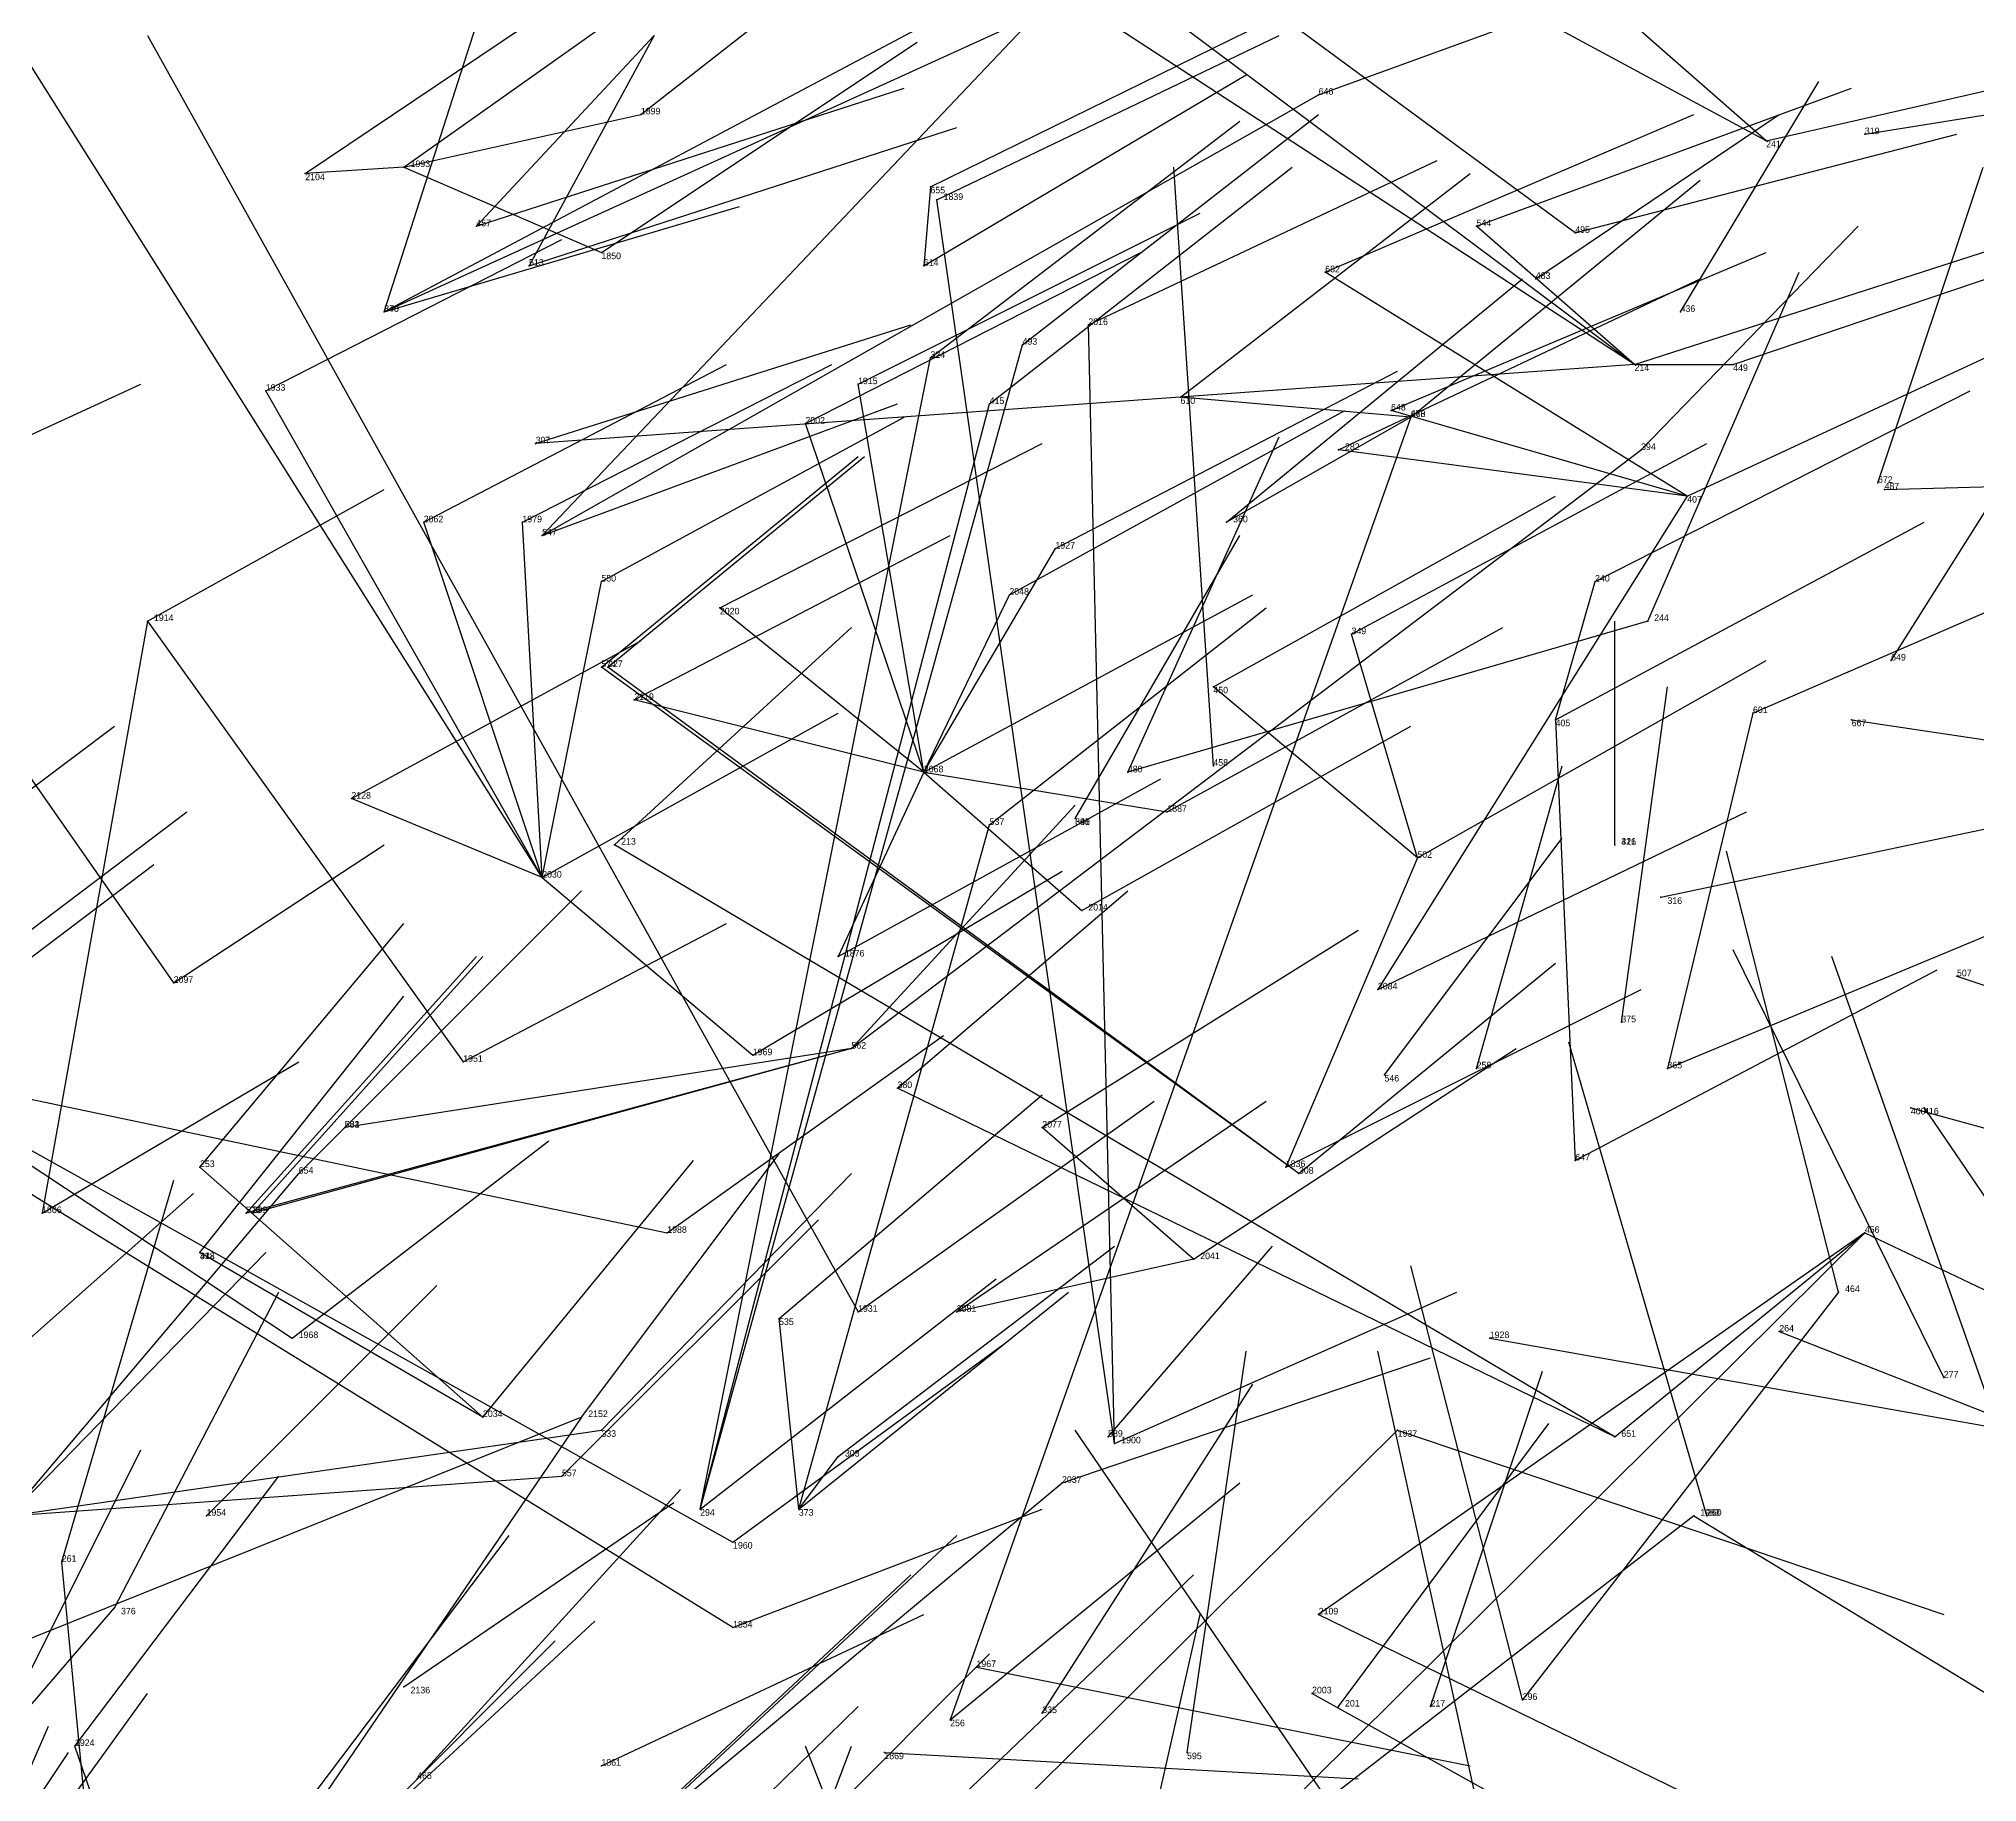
# Model space of a CAD drawing. Extents: x -747426.44 to -747424.45, y -964659.9 to -964657.28.
# Drawn here: x -747425.5325 to -747425.2379, y -964658.8805 to -964658.6155 of the extents above; entities that cross this region are included whole.
import ezdxf

# ---------------------------------------------------------------- set-up
doc = ezdxf.new("R2010")
doc.units = 0
for name, color, linetype in [('Facilities', 3, 'CONTINUOUS'), ('Facilities_lines', 3, 'CONTINUOUS'), ('Normals', 1, 'CONTINUOUS'), ('Source_points', 5, 'CONTINUOUS'), ('Text', 3, 'CONTINUOUS')]:
    doc.layers.add(name, color=color, linetype=linetype)

msp = doc.modelspace()

# ---------------------------------------------------------------- linework, layer by layer
at = {"layer": 'Facilities', "color": 3}
for p in [(-747425.255, -964658.63, 137.247), (-747425.27, -964658.631, 137.255), (-747425.477, -964658.635, 137.404), (-747425.397, -964658.638, 137.126), (-747425.299, -964658.645, 137.283), (-747425.305, -964658.652, 137.116), (-747425.48, -964658.657, 137.218), (-747425.283, -964658.657, 137.118), (-747425.29, -964658.665, 137.285), (-747425.324, -964658.673, 137.125), (-747425.253, -964658.683, 137.113), (-747425.282, -964658.685, 137.288), (-747425.252, -964658.684, 137.261), (-747425.456, -964658.691, 137.213), (-747425.516, -964658.704, 137.444), (-747425.288, -964658.704, 137.141), (-747425.251, -964658.71, 137.115), (-747425.272, -964658.718, 137.291), (-747425.302, -964658.719, 137.318), (-747425.257, -964658.719, 137.273), (-747425.398, -964658.727, 137.388), (-747425.354, -964658.726, 137.195), (-747425.375, -964658.734, 137.204), (-747425.293, -964658.738, 137.153), (-747425.323, -964658.74, 137.337), (-747425.456, -964658.743, 137.423), (-747425.286, -964658.746, 137.312), (-747425.512, -964658.759, 137.449), (-747425.241, -964658.758, 137.287), (-747425.292, -964658.765, 137.165), (-747425.409, -964658.769, 137.233), (-747425.328, -964658.773, 137.192), (-747425.314, -964658.772, 137.183), (-747425.248, -964658.778, 137.308), (-747425.246, -964658.778, 137.131), (-747425.341, -964658.788, 137.191), (-747425.255, -964658.797, 137.328), (-747425.357, -964658.801, 137.388), (-747425.259, -964658.806, 137.141), (-747425.312, -964658.813, 137.363), (-747425.268, -964658.812, 137.338), (-747425.243, -964658.819, 137.134), (-747425.465, -964658.825, 137.448), (-747425.45, -964658.825, 137.44), (-747425.37, -964658.828, 137.241), (-747425.369, -964658.829, 137.398), (-747425.293, -964658.828, 137.16), (-747425.432, -964658.839, 137.246), (-747425.417, -964658.839, 137.237), (-747425.507, -964658.84, 137.475), (-747425.281, -964658.84, 137.349), (-747425.279, -964658.84, 137.172), (-747425.427, -964658.857, 137.444), (-747425.39, -964658.863, 137.429), (-747425.477, -964658.866, 137.47), (-747425.339, -964658.867, 137.404), (-747425.335, -964658.869, 137.208), (-747425.321, -964658.869, 137.199), (-747425.38, -964658.87, 137.243), (-747425.447, -964658.878, 137.464), (-747425.404, -964658.876, 137.448), (-747425.358, -964658.876, 137.236), (-747425.475, -964658.88, 137.304)]:
    msp.add_point(p, dxfattribs=at)
at = {"layer": 'Facilities_lines', "color": 3}
for p, q in [((-747425.456, -964658.743, 137.423), (-747425.594, -964658.524, 137.434)), ((-747425.48, -964658.657, 137.218), (-747425.438, -964658.526, 137.163)), ((-747425.512, -964658.759, 137.449), (-747425.664, -964658.541, 137.458)), ((-747425.299, -964658.645, 137.283), (-747425.405, -964658.567, 137.149)), ((-747425.299, -964658.645, 137.283), (-747425.405, -964658.567, 137.149)), ((-747425.29, -964658.665, 137.285), (-747425.413, -964658.573, 137.159)), ((-747425.29, -964658.665, 137.285), (-747425.419, -964658.581, 137.159)), ((-747425.48, -964658.657, 137.218), (-747425.333, -964658.59, 137.305)), ((-747425.48, -964658.657, 137.218), (-747425.369, -964658.598, 137.322)), ((-747425.27, -964658.631, 137.255), (-747425.309, -964658.61, 137.289)), ((-747425.27, -964658.631, 137.255), (-747425.294, -964658.61, 137.271)), ((-747425.516, -964658.615, 137.428), (-747425.408, -964658.809, 137.423)), ((-747425.439, -964658.615, 137.189), (-747425.466, -964658.644, 137.199)), ((-747425.439, -964658.615, 137.189), (-747425.458, -964658.65, 137.2)), ((-747425.456, -964658.691, 137.213), (-747425.382, -964658.613, 137.332)), ((-747425.456, -964658.691, 137.213), (-747425.338, -964658.624, 137.317)), ((-747425.477, -964658.635, 137.404), (-747425.441, -964658.627, 137.377)), ((-747425.477, -964658.635, 137.404), (-747425.492, -964658.636, 137.412)), ((-747425.477, -964658.635, 137.404), (-747425.447, -964658.648, 137.388)), ((-747425.397, -964658.638, 137.126), (-747425.398, -964658.65, 137.146)), ((-747425.369, -964658.829, 137.398), (-747425.396, -964658.64, 137.352)), ((-747425.29, -964658.665, 137.285), (-747425.314, -964658.644, 137.301)), ((-747425.282, -964658.685, 137.288), (-747425.337, -964658.651, 137.329)), ((-747425.48, -964658.657, 137.218), (-747425.48, -964658.657, 137.218)), ((-747425.369, -964658.829, 137.398), (-747425.373, -964658.659, 137.346)), ((-747425.432, -964658.839, 137.246), (-747425.383, -964658.662, 137.149)), ((-747425.29, -964658.665, 137.285), (-747425.457, -964658.677, 137.212)), ((-747425.432, -964658.839, 137.246), (-747425.397, -964658.664, 137.148)), ((-747425.29, -964658.665, 137.285), (-747425.275, -964658.665, 137.267)), ((-747425.398, -964658.727, 137.388), (-747425.408, -964658.668, 137.363)), ((-747425.456, -964658.743, 137.423), (-747425.498, -964658.669, 137.434)), ((-747425.432, -964658.839, 137.246), (-747425.388, -964658.671, 137.139)), ((-747425.324, -964658.673, 137.125), (-747425.359, -964658.67, 137.122)), ((-747425.398, -964658.727, 137.388), (-747425.416, -964658.674, 137.383)), ((-747425.324, -964658.673, 137.125), (-747425.394, -964658.871, 137.242)), ((-747425.324, -964658.673, 137.125), (-747425.352, -964658.689, 137.134)), ((-747425.282, -964658.685, 137.288), (-747425.327, -964658.672, 137.312)), ((-747425.324, -964658.673, 137.125), (-747425.324, -964658.673, 137.125)), ((-747425.409, -964658.769, 137.233), (-747425.289, -964658.678, 137.119)), ((-747425.282, -964658.685, 137.288), (-747425.335, -964658.678, 137.332)), ((-747425.282, -964658.685, 137.288), (-747425.329, -964658.76, 137.348)), ((-747425.456, -964658.743, 137.423), (-747425.474, -964658.689, 137.418)), ((-747425.456, -964658.743, 137.423), (-747425.459, -964658.689, 137.409)), ((-747425.398, -964658.727, 137.388), (-747425.378, -964658.693, 137.358)), ((-747425.456, -964658.743, 137.423), (-747425.447, -964658.698, 137.204)), ((-747425.302, -964658.719, 137.318), (-747425.296, -964658.698, 137.307)), ((-747425.398, -964658.727, 137.388), (-747425.385, -964658.7, 137.368)), ((-747425.516, -964658.704, 137.444), (-747425.532, -964658.794, 137.469)), ((-747425.516, -964658.704, 137.444), (-747425.468, -964658.771, 137.434)), ((-747425.398, -964658.727, 137.388), (-747425.429, -964658.702, 137.393)), ((-747425.288, -964658.704, 137.141), (-747425.367, -964658.727, 137.194)), ((-747425.323, -964658.74, 137.337), (-747425.333, -964658.706, 137.334)), ((-747425.341, -964658.788, 137.191), (-747425.447, -964658.711, 137.215)), ((-747425.341, -964658.788, 137.191), (-747425.446, -964658.711, 137.205)), ((-747425.398, -964658.727, 137.388), (-747425.442, -964658.716, 137.403)), ((-747425.323, -964658.74, 137.337), (-747425.354, -964658.714, 137.342)), ((-747425.272, -964658.718, 137.291), (-747425.285, -964658.772, 137.333)), ((-747425.302, -964658.719, 137.318), (-747425.299, -964658.786, 137.343)), ((-747425.398, -964658.727, 137.388), (-747425.411, -964658.755, 137.399)), ((-747425.398, -964658.727, 137.388), (-747425.361, -964658.733, 137.363)), ((-747425.398, -964658.727, 137.388), (-747425.374, -964658.748, 137.372)), ((-747425.456, -964658.743, 137.423), (-747425.485, -964658.731, 137.43)), ((-747425.417, -964658.839, 137.237), (-747425.388, -964658.735, 137.203)), ((-747425.375, -964658.734, 137.204), (-747425.375, -964658.734, 137.204)), ((-747425.375, -964658.734, 137.204), (-747425.375, -964658.734, 137.204)), ((-747425.293, -964658.828, 137.16), (-747425.445, -964658.738, 137.217)), ((-747425.293, -964658.738, 137.153), (-747425.293, -964658.738, 137.153)), ((-747425.323, -964658.74, 137.337), (-747425.343, -964658.787, 137.368)), ((-747425.456, -964658.743, 137.423), (-747425.424, -964658.77, 137.409)), ((-747425.427, -964658.857, 137.444), (-747425.589, -964658.757, 137.294)), ((-747425.409, -964658.769, 137.233), (-747425.501, -964658.794, 137.275)), ((-747425.409, -964658.769, 137.233), (-747425.5, -964658.794, 137.266)), ((-747425.409, -964658.769, 137.233), (-747425.486, -964658.781, 137.246)), ((-747425.409, -964658.769, 137.233), (-747425.486, -964658.781, 137.246)), ((-747425.556, -964658.772, 137.249), (-747425.427, -964658.844, 137.434)), ((-747425.556, -964658.772, 137.249), (-747425.494, -964658.813, 137.455)), ((-747425.556, -964658.772, 137.249), (-747425.437, -964658.797, 137.429)), ((-747425.293, -964658.828, 137.16), (-747425.402, -964658.775, 137.234)), ((-747425.357, -964658.801, 137.388), (-747425.38, -964658.781, 137.394)), ((-747425.537, -964658.84, 137.335), (-747425.493, -964658.788, 137.256)), ((-747425.465, -964658.825, 137.448), (-747425.508, -964658.787, 137.274)), ((-747425.255, -964658.797, 137.328), (-747425.381, -964658.922, 137.463)), ((-747425.255, -964658.797, 137.328), (-747425.338, -964658.855, 137.384)), ((-747425.465, -964658.825, 137.448), (-747425.508, -964658.8, 137.285)), ((-747425.465, -964658.825, 137.448), (-747425.508, -964658.8, 137.285)), ((-747425.357, -964658.801, 137.388), (-747425.393, -964658.809, 137.405)), ((-747425.259, -964658.806, 137.141), (-747425.307, -964658.868, 137.201)), ((-747425.417, -964658.839, 137.237), (-747425.42, -964658.81, 137.245)), ((-747425.45, -964658.825, 137.44), (-747425.562, -964658.87, 137.334)), ((-747425.45, -964658.825, 137.44), (-747425.516, -964658.922, 137.333)), ((-747425.537, -964658.84, 137.335), (-747425.447, -964658.827, 137.244)), ((-747425.424, -964658.924, 137.479), (-747425.326, -964658.827, 137.373)), ((-747425.417, -964658.839, 137.237), (-747425.411, -964658.831, 137.237)), ((-747425.537, -964658.84, 137.335), (-747425.453, -964658.834, 137.243)), ((-747425.461, -964658.905, 137.484), (-747425.377, -964658.835, 137.408)), ((-747425.281, -964658.84, 137.349), (-747425.352, -964658.895, 137.425)), ((-747425.513, -964659.015, 137.389), (-747425.529, -964658.847, 137.336)), ((-747425.54, -964658.876, 137.327), (-747425.521, -964658.854, 137.327)), ((-747425.509, -964658.928, 137.344), (-747425.527, -964658.875, 137.495))]:
    msp.add_line(p, q, dxfattribs=at)
at = {"layer": 'Normals', "color": 1}
for p, q in [((-747425.441, -964658.627, 137.377), (-747425.395, -964658.591, 137.459)), ((-747425.477, -964658.635, 137.404), (-747425.429, -964658.601, 137.485)), ((-747425.492, -964658.636, 137.412), (-747425.443, -964658.603, 137.492)), ((-747425.338, -964658.624, 137.317), (-747425.283, -964658.604, 137.398)), ((-747425.397, -964658.638, 137.126), (-747425.346, -964658.613, 137.209)), ((-747425.396, -964658.64, 137.352), (-747425.344, -964658.615, 137.434)), ((-747425.447, -964658.648, 137.388), (-747425.399, -964658.616, 137.469)), ((-747425.27, -964658.631, 137.255), (-747425.213, -964658.618, 137.336)), ((-747425.398, -964658.65, 137.146), (-747425.349, -964658.621, 137.228)), ((-747425.255, -964658.63, 137.247), (-747425.199, -964658.621, 137.329)), ((-747425.466, -964658.644, 137.199), (-747425.401, -964658.623, 137.272)), ((-747425.314, -964658.644, 137.301), (-747425.257, -964658.623, 137.381)), ((-747425.283, -964658.657, 137.118), (-747425.262, -964658.622, 137.209)), ((-747425.383, -964658.662, 137.149), (-747425.338, -964658.627, 137.231)), ((-747425.337, -964658.651, 137.329), (-747425.281, -964658.627, 137.408)), ((-747425.305, -964658.652, 137.116), (-747425.268, -964658.627, 137.206)), ((-747425.458, -964658.65, 137.2), (-747425.393, -964658.629, 137.273)), ((-747425.397, -964658.664, 137.148), (-747425.35, -964658.628, 137.229)), ((-747425.299, -964658.645, 137.283), (-747425.241, -964658.63, 137.363)), ((-747425.388, -964658.671, 137.139), (-747425.342, -964658.635, 137.22)), ((-747425.373, -964658.659, 137.346), (-747425.32, -964658.634, 137.427)), ((-747425.354, -964658.726, 137.195), (-747425.36, -964658.635, 137.235)), ((-747425.359, -964658.67, 137.122), (-747425.315, -964658.636, 137.205)), ((-747425.253, -964658.683, 137.113), (-747425.237, -964658.635, 137.199)), ((-747425.324, -964658.673, 137.125), (-747425.28, -964658.637, 137.207)), ((-747425.324, -964658.673, 137.125), (-747425.28, -964658.637, 137.207)), ((-747425.48, -964658.657, 137.218), (-747425.426, -964658.641, 137.301)), ((-747425.48, -964658.657, 137.218), (-747425.426, -964658.641, 137.301)), ((-747425.408, -964658.668, 137.363), (-747425.356, -964658.642, 137.445)), ((-747425.289, -964658.678, 137.119), (-747425.256, -964658.644, 137.207)), ((-747425.275, -964658.665, 137.267), (-747425.216, -964658.645, 137.345)), ((-747425.498, -964658.669, 137.434), (-747425.453, -964658.646, 137.52)), ((-747425.416, -964658.674, 137.383), (-747425.365, -964658.648, 137.465)), ((-747425.327, -964658.672, 137.312), (-747425.27, -964658.648, 137.391)), ((-747425.29, -964658.665, 137.285), (-747425.231, -964658.646, 137.364)), ((-747425.288, -964658.704, 137.141), (-747425.265, -964658.651, 137.222)), ((-747425.352, -964658.689, 137.134), (-747425.307, -964658.652, 137.215)), ((-747425.335, -964658.678, 137.332), (-747425.28, -964658.652, 137.411)), ((-747425.457, -964658.677, 137.212), (-747425.4, -964658.659, 137.292)), ((-747425.282, -964658.685, 137.288), (-747425.226, -964658.659, 137.367)), ((-747425.474, -964658.689, 137.418), (-747425.428, -964658.665, 137.504)), ((-747425.459, -964658.689, 137.409), (-747425.412, -964658.665, 137.494)), ((-747425.251, -964658.71, 137.115), (-747425.222, -964658.664, 137.199)), ((-747425.554, -964658.685, 137.459), (-747425.517, -964658.668, 137.55)), ((-747425.378, -964658.693, 137.358), (-747425.326, -964658.666, 137.439)), ((-747425.456, -964658.691, 137.213), (-747425.402, -964658.671, 137.295)), ((-747425.296, -964658.698, 137.307), (-747425.239, -964658.669, 137.384)), ((-747425.447, -964658.698, 137.204), (-747425.401, -964658.673, 137.289)), ((-747425.385, -964658.7, 137.368), (-747425.334, -964658.672, 137.449)), ((-747425.429, -964658.702, 137.393), (-747425.38, -964658.677, 137.476)), ((-747425.367, -964658.727, 137.194), (-747425.344, -964658.676, 137.277)), ((-747425.333, -964658.706, 137.334), (-747425.279, -964658.677, 137.413)), ((-747425.447, -964658.711, 137.215), (-747425.408, -964658.679, 137.302)), ((-747425.446, -964658.711, 137.205), (-747425.407, -964658.679, 137.292)), ((-747425.252, -964658.684, 137.261), (-747425.179, -964658.682, 137.329)), ((-747425.516, -964658.704, 137.444), (-747425.48, -964658.684, 137.535)), ((-747425.354, -964658.714, 137.342), (-747425.302, -964658.685, 137.422)), ((-747425.302, -964658.719, 137.318), (-747425.246, -964658.689, 137.395)), ((-747425.442, -964658.716, 137.403), (-747425.394, -964658.691, 137.487)), ((-747425.375, -964658.734, 137.204), (-747425.35, -964658.691, 137.29)), ((-747425.375, -964658.734, 137.204), (-747425.35, -964658.691, 137.29)), ((-747425.375, -964658.734, 137.204), (-747425.35, -964658.691, 137.29)), ((-747425.272, -964658.718, 137.291), (-747425.212, -964658.692, 137.367)), ((-747425.398, -964658.727, 137.388), (-747425.348, -964658.7, 137.471)), ((-747425.388, -964658.735, 137.203), (-747425.346, -964658.702, 137.287)), ((-747425.293, -964658.738, 137.153), (-747425.293, -964658.704, 137.247)), ((-747425.293, -964658.738, 137.153), (-747425.293, -964658.704, 137.247)), ((-747425.485, -964658.731, 137.43), (-747425.441, -964658.707, 137.517)), ((-747425.445, -964658.738, 137.217), (-747425.409, -964658.705, 137.304)), ((-747425.361, -964658.733, 137.363), (-747425.31, -964658.705, 137.444)), ((-747425.323, -964658.74, 137.337), (-747425.27, -964658.71, 137.416)), ((-747425.292, -964658.765, 137.165), (-747425.285, -964658.714, 137.251)), ((-747425.456, -964658.743, 137.423), (-747425.411, -964658.718, 137.509)), ((-747425.549, -964658.741, 137.454), (-747425.521, -964658.72, 137.548)), ((-747425.374, -964658.748, 137.372), (-747425.324, -964658.72, 137.454)), ((-747425.257, -964658.719, 137.273), (-747425.177, -964658.731, 137.331)), ((-747425.314, -964658.772, 137.183), (-747425.301, -964658.726, 137.271)), ((-747425.411, -964658.755, 137.399), (-747425.362, -964658.728, 137.482)), ((-747425.551, -964658.764, 137.259), (-747425.51, -964658.733, 137.345)), ((-747425.409, -964658.769, 137.233), (-747425.375, -964658.732, 137.319)), ((-747425.329, -964658.76, 137.348), (-747425.273, -964658.733, 137.426)), ((-747425.286, -964658.746, 137.312), (-747425.215, -964658.731, 137.38)), ((-747425.512, -964658.759, 137.449), (-747425.48, -964658.738, 137.541)), ((-747425.328, -964658.773, 137.192), (-747425.301, -964658.737, 137.281)), ((-747425.259, -964658.806, 137.141), (-747425.276, -964658.739, 137.214)), ((-747425.556, -964658.772, 137.249), (-747425.515, -964658.741, 137.335)), ((-747425.556, -964658.772, 137.249), (-747425.515, -964658.741, 137.335)), ((-747425.424, -964658.77, 137.409), (-747425.377, -964658.742, 137.493)), ((-747425.486, -964658.781, 137.246), (-747425.45, -964658.745, 137.332)), ((-747425.486, -964658.781, 137.246), (-747425.45, -964658.745, 137.332)), ((-747425.402, -964658.775, 137.234), (-747425.367, -964658.745, 137.322)), ((-747425.285, -964658.772, 137.333), (-747425.225, -964658.747, 137.409)), ((-747425.508, -964658.787, 137.274), (-747425.477, -964658.75, 137.361)), ((-747425.493, -964658.788, 137.256), (-747425.455, -964658.75, 137.341)), ((-747425.468, -964658.771, 137.434), (-747425.428, -964658.75, 137.523)), ((-747425.38, -964658.781, 137.394), (-747425.332, -964658.751, 137.476)), ((-747425.243, -964658.819, 137.134), (-747425.275, -964658.754, 137.203)), ((-747425.501, -964658.794, 137.275), (-747425.466, -964658.755, 137.36)), ((-747425.5, -964658.794, 137.266), (-747425.465, -964658.755, 137.351)), ((-747425.341, -964658.788, 137.191), (-747425.302, -964658.756, 137.277)), ((-747425.299, -964658.786, 137.343), (-747425.244, -964658.757, 137.421)), ((-747425.235, -964658.826, 137.135), (-747425.26, -964658.755, 137.2)), ((-747425.343, -964658.787, 137.368), (-747425.289, -964658.76, 137.448)), ((-747425.241, -964658.758, 137.287), (-747425.154, -964658.787, 137.328)), ((-747425.508, -964658.8, 137.285), (-747425.477, -964658.761, 137.371)), ((-747425.508, -964658.8, 137.285), (-747425.477, -964658.761, 137.371)), ((-747425.437, -964658.797, 137.429), (-747425.395, -964658.767, 137.515)), ((-747425.357, -964658.801, 137.388), (-747425.308, -964658.769, 137.469)), ((-747425.279, -964658.84, 137.172), (-747425.3, -964658.768, 137.239)), ((-747425.532, -964658.794, 137.469), (-747425.493, -964658.771, 137.558)), ((-747425.42, -964658.81, 137.245), (-747425.38, -964658.776, 137.33)), ((-747425.408, -964658.809, 137.423), (-747425.363, -964658.777, 137.506)), ((-747425.393, -964658.809, 137.405), (-747425.346, -964658.777, 137.487)), ((-747425.248, -964658.778, 137.308), (-747425.168, -964658.8, 137.364)), ((-747425.246, -964658.778, 137.131), (-747425.199, -964658.847, 137.076)), ((-747425.494, -964658.813, 137.455), (-747425.455, -964658.783, 137.542)), ((-747425.465, -964658.825, 137.448), (-747425.433, -964658.786, 137.535)), ((-747425.45, -964658.825, 137.44), (-747425.42, -964658.785, 137.526)), ((-747425.529, -964658.847, 137.336), (-747425.512, -964658.789, 137.416)), ((-747425.447, -964658.827, 137.244), (-747425.409, -964658.788, 137.328)), ((-747425.544, -964658.822, 137.48), (-747425.509, -964658.791, 137.568)), ((-747425.453, -964658.834, 137.243), (-747425.414, -964658.795, 137.326)), ((-747425.293, -964658.828, 137.16), (-747425.255, -964658.797, 137.247)), ((-747425.255, -964658.797, 137.328), (-747425.173, -964658.836, 137.369)), ((-747425.537, -964658.84, 137.335), (-747425.498, -964658.8, 137.418)), ((-747425.411, -964658.831, 137.237), (-747425.369, -964658.799, 137.322)), ((-747425.37, -964658.828, 137.241), (-747425.345, -964658.799, 137.333)), ((-747425.432, -964658.839, 137.246), (-747425.387, -964658.804, 137.328)), ((-747425.307, -964658.868, 137.201), (-747425.324, -964658.802, 137.274)), ((-747425.521, -964658.854, 137.327), (-747425.496, -964658.806, 137.411)), ((-747425.507, -964658.84, 137.475), (-747425.472, -964658.805, 137.562)), ((-747425.417, -964658.839, 137.237), (-747425.376, -964658.806, 137.322)), ((-747425.369, -964658.829, 137.398), (-747425.317, -964658.806, 137.48)), ((-747425.312, -964658.813, 137.363), (-747425.233, -964658.827, 137.422)), ((-747425.268, -964658.812, 137.338), (-747425.184, -964658.845, 137.382)), ((-747425.427, -964658.844, 137.434), (-747425.386, -964658.814, 137.52)), ((-747425.377, -964658.835, 137.408), (-747425.321, -964658.816, 137.489)), ((-747425.358, -964658.876, 137.236), (-747425.349, -964658.815, 137.315)), ((-747425.313, -964658.888, 137.211), (-747425.329, -964658.815, 137.278)), ((-747425.321, -964658.869, 137.199), (-747425.304, -964658.818, 137.284)), ((-747425.38, -964658.87, 137.243), (-747425.348, -964658.82, 137.323)), ((-747425.319, -964658.909, 137.222), (-747425.375, -964658.827, 137.237)), ((-747425.335, -964658.869, 137.208), (-747425.303, -964658.826, 137.292)), ((-747425.326, -964658.827, 137.373), (-747425.243, -964658.855, 137.421)), ((-747425.54, -964658.876, 137.327), (-747425.517, -964658.83, 137.412)), ((-747425.527, -964658.875, 137.495), (-747425.496, -964658.834, 137.581)), ((-747425.475, -964658.88, 137.304), (-747425.435, -964658.836, 137.384)), ((-747425.394, -964658.871, 137.242), (-747425.35, -964658.835, 137.325)), ((-747425.477, -964658.866, 137.47), (-747425.436, -964658.838, 137.557)), ((-747425.427, -964658.857, 137.444), (-747425.38, -964658.839, 137.53)), ((-747425.281, -964658.84, 137.349), (-747425.202, -964658.888, 137.388)), ((-747425.495, -964658.888, 137.303), (-747425.461, -964658.843, 137.386)), ((-747425.438, -964658.885, 137.288), (-747425.393, -964658.843, 137.366)), ((-747425.446, -964658.892, 137.298), (-747425.4, -964658.849, 137.376)), ((-747425.401, -964658.891, 137.262), (-747425.357, -964658.849, 137.342)), ((-747425.489, -964658.894, 137.481), (-747425.448, -964658.856, 137.564)), ((-747425.447, -964658.878, 137.464), (-747425.398, -964658.855, 137.548)), ((-747425.37, -964658.917, 137.257), (-747425.356, -964658.855, 137.334)), ((-747425.338, -964658.855, 137.384), (-747425.256, -964658.895, 137.425)), ((-747425.496, -964658.901, 137.49), (-747425.454, -964658.859, 137.571)), ((-747425.431, -964658.904, 137.3), (-747425.388, -964658.861, 137.379)), ((-747425.39, -964658.863, 137.429), (-747425.315, -964658.878, 137.493)), ((-747425.547, -964658.91, 137.516), (-747425.516, -964658.867, 137.6)), ((-747425.452, -964658.912, 137.308), (-747425.408, -964658.869, 137.387)), ((-747425.339, -964658.867, 137.404), (-747425.258, -964658.912, 137.442)), ((-747425.551, -964658.918, 137.339), (-747425.531, -964658.872, 137.425)), ((-747425.43, -964658.931, 137.312), (-747425.409, -964658.875, 137.392)), ((-747425.384, -964658.957, 137.289), (-747425.416, -964658.875, 137.336)), ((-747425.56, -964658.924, 137.526), (-747425.528, -964658.876, 137.608)), ((-747425.404, -964658.876, 137.448), (-747425.332, -964658.88, 137.517))]:
    msp.add_line(p, q, dxfattribs=at)
at = {"layer": 'Source_points', "color": 5}
for p in [(-747425.338, -964658.624, 137.317), (-747425.441, -964658.627, 137.377), (-747425.492, -964658.636, 137.412), (-747425.396, -964658.64, 137.352), (-747425.466, -964658.644, 137.199), (-747425.314, -964658.644, 137.301), (-747425.447, -964658.648, 137.388), (-747425.458, -964658.65, 137.2), (-747425.398, -964658.65, 137.146), (-747425.337, -964658.651, 137.329), (-747425.48, -964658.657, 137.218), (-747425.373, -964658.659, 137.346), (-747425.383, -964658.662, 137.149), (-747425.397, -964658.664, 137.148), (-747425.275, -964658.665, 137.267), (-747425.408, -964658.668, 137.363), (-747425.498, -964658.669, 137.434), (-747425.388, -964658.671, 137.139), (-747425.359, -964658.67, 137.122), (-747425.416, -964658.674, 137.383), (-747425.327, -964658.672, 137.312), (-747425.324, -964658.673, 137.125), (-747425.457, -964658.677, 137.212), (-747425.335, -964658.678, 137.332), (-747425.289, -964658.678, 137.119), (-747425.474, -964658.689, 137.418), (-747425.459, -964658.689, 137.409), (-747425.352, -964658.689, 137.134), (-747425.378, -964658.693, 137.358), (-747425.447, -964658.698, 137.204), (-747425.296, -964658.698, 137.307), (-747425.385, -964658.7, 137.368), (-747425.429, -964658.702, 137.393), (-747425.333, -964658.706, 137.334), (-747425.447, -964658.711, 137.215), (-747425.446, -964658.711, 137.205), (-747425.442, -964658.716, 137.403), (-747425.354, -964658.714, 137.342), (-747425.367, -964658.727, 137.194), (-747425.485, -964658.731, 137.43), (-747425.361, -964658.733, 137.363), (-747425.388, -964658.735, 137.203), (-747425.375, -964658.734, 137.204), (-747425.375, -964658.734, 137.204), (-747425.445, -964658.738, 137.217), (-747425.293, -964658.738, 137.153), (-747425.374, -964658.748, 137.372), (-747425.411, -964658.755, 137.399), (-747425.329, -964658.76, 137.348), (-747425.468, -964658.771, 137.434), (-747425.424, -964658.77, 137.409), (-747425.285, -964658.772, 137.333), (-747425.402, -964658.775, 137.234), (-747425.486, -964658.781, 137.246), (-747425.486, -964658.781, 137.246), (-747425.38, -964658.781, 137.394), (-747425.299, -964658.786, 137.343), (-747425.508, -964658.787, 137.274), (-747425.493, -964658.788, 137.256), (-747425.343, -964658.787, 137.368), (-747425.532, -964658.794, 137.469), (-747425.501, -964658.794, 137.275), (-747425.5, -964658.794, 137.266), (-747425.437, -964658.797, 137.429), (-747425.508, -964658.8, 137.285), (-747425.508, -964658.8, 137.285), (-747425.42, -964658.81, 137.245), (-747425.408, -964658.809, 137.423), (-747425.393, -964658.809, 137.405), (-747425.494, -964658.813, 137.455), (-747425.447, -964658.827, 137.244), (-747425.326, -964658.827, 137.373), (-747425.411, -964658.831, 137.237), (-747425.453, -964658.834, 137.243), (-747425.377, -964658.835, 137.408), (-747425.427, -964658.844, 137.434), (-747425.529, -964658.847, 137.336), (-747425.521, -964658.854, 137.327), (-747425.338, -964658.855, 137.384), (-747425.307, -964658.868, 137.201), (-747425.394, -964658.871, 137.242), (-747425.527, -964658.875, 137.495)]:
    msp.add_point(p, dxfattribs=at)

# ---------------------------------------------------------------- texts
at = {"layer": 'Text', "color": 3}
for s, p in [('646', (-747425.338, -964658.624, 137.317)), ('1899', (-747425.441, -964658.627, 137.377)), ('319', (-747425.255, -964658.63, 137.247)), ('241', (-747425.27, -964658.632, 137.255)), ('2104', (-747425.492, -964658.637, 137.412)), ('1993', (-747425.476, -964658.635, 137.404)), ('655', (-747425.397, -964658.639, 137.126)), ('1839', (-747425.395, -964658.64, 137.352)), ('457', (-747425.466, -964658.644, 137.199)), ('544', (-747425.314, -964658.644, 137.301)), ('495', (-747425.299, -964658.645, 137.283)), ('1850', (-747425.447, -964658.649, 137.388)), ('513', (-747425.458, -964658.65, 137.2)), ('614', (-747425.398, -964658.65, 137.146)), ('682', (-747425.337, -964658.651, 137.329)), ('483', (-747425.305, -964658.652, 137.116)), ('370', (-747425.48, -964658.657, 137.218)), ('348', (-747425.48, -964658.657, 137.218)), ('436', (-747425.283, -964658.657, 137.118)), ('2016', (-747425.373, -964658.659, 137.346)), ('324', (-747425.397, -964658.664, 137.148)), ('493', (-747425.383, -964658.662, 137.149)), ('214', (-747425.29, -964658.666, 137.285)), ('449', (-747425.275, -964658.666, 137.267)), ('1933', (-747425.498, -964658.669, 137.434)), ('1915', (-747425.408, -964658.668, 137.363)), ('415', (-747425.388, -964658.671, 137.139)), ('610', (-747425.359, -964658.671, 137.122)), ('648', (-747425.327, -964658.672, 137.312)), ('2002', (-747425.416, -964658.674, 137.383)), ('463', (-747425.324, -964658.673, 137.125)), ('676', (-747425.324, -964658.673, 137.125)), ('307', (-747425.457, -964658.677, 137.212)), ('282', (-747425.334, -964658.678, 137.332)), ('394', (-747425.289, -964658.678, 137.119)), ('672', (-747425.253, -964658.683, 137.113)), ('487', (-747425.252, -964658.684, 137.261)), ('407', (-747425.282, -964658.686, 137.288)), ('2062', (-747425.474, -964658.689, 137.418)), ('1979', (-747425.459, -964658.689, 137.409)), ('360', (-747425.351, -964658.689, 137.134)), ('547', (-747425.456, -964658.691, 137.213)), ('1927', (-747425.378, -964658.693, 137.358)), ('550', (-747425.447, -964658.698, 137.204)), ('240', (-747425.296, -964658.698, 137.307)), ('2048', (-747425.385, -964658.7, 137.368)), ('1914', (-747425.515, -964658.704, 137.444)), ('2020', (-747425.429, -964658.703, 137.393)), ('244', (-747425.287, -964658.704, 137.141)), ('349', (-747425.333, -964658.706, 137.334)), ('574', (-747425.447, -964658.711, 137.215)), ('227', (-747425.446, -964658.711, 137.205)), ('649', (-747425.251, -964658.71, 137.115)), ('2119', (-747425.442, -964658.716, 137.403)), ('450', (-747425.354, -964658.715, 137.342)), ('601', (-747425.272, -964658.718, 137.291)), ('405', (-747425.302, -964658.72, 137.318)), ('667', (-747425.257, -964658.72, 137.273)), ('2068', (-747425.398, -964658.727, 137.388)), ('480', (-747425.367, -964658.727, 137.194)), ('458', (-747425.354, -964658.726, 137.195)), ('2128', (-747425.485, -964658.731, 137.43)), ('1887', (-747425.361, -964658.733, 137.363)), ('537', (-747425.388, -964658.735, 137.203)), ('345', (-747425.375, -964658.735, 137.204)), ('381', (-747425.375, -964658.735, 137.204)), ('600', (-747425.375, -964658.735, 137.204)), ('213', (-747425.444, -964658.738, 137.217)), ('502', (-747425.323, -964658.74, 137.337)), ('411', (-747425.292, -964658.738, 137.153)), ('326', (-747425.292, -964658.738, 137.153)), ('2030', (-747425.456, -964658.743, 137.423)), ('2014', (-747425.373, -964658.748, 137.372)), ('316', (-747425.285, -964658.747, 137.312)), ('1876', (-747425.41, -964658.755, 137.399)), ('507', (-747425.241, -964658.758, 137.287)), ('2097', (-747425.512, -964658.759, 137.449)), ('2084', (-747425.329, -964658.76, 137.348)), ('375', (-747425.292, -964658.765, 137.165)), ('1969', (-747425.424, -964658.77, 137.409)), ('562', (-747425.409, -964658.769, 137.233)), ('1951', (-747425.468, -964658.771, 137.434)), ('258', (-747425.314, -964658.772, 137.183)), ('365', (-747425.285, -964658.772, 137.333)), ('380', (-747425.402, -964658.775, 137.234)), ('546', (-747425.328, -964658.774, 137.192)), ('551', (-747425.486, -964658.781, 137.246)), ('683', (-747425.486, -964658.781, 137.246)), ('2077', (-747425.38, -964658.781, 137.394)), ('400', (-747425.248, -964658.779, 137.308)), ('416', (-747425.246, -964658.779, 137.131)), ('253', (-747425.508, -964658.787, 137.274)), ('1836', (-747425.343, -964658.787, 137.368)), ('647', (-747425.299, -964658.786, 137.343)), ('654', (-747425.493, -964658.788, 137.256)), ('308', (-747425.341, -964658.788, 137.191)), ('1866', (-747425.532, -964658.794, 137.469)), ('528', (-747425.501, -964658.794, 137.275)), ('399', (-747425.5, -964658.794, 137.266)), ('1988', (-747425.437, -964658.797, 137.429)), ('456', (-747425.255, -964658.797, 137.328)), ('412', (-747425.508, -964658.801, 137.285)), ('328', (-747425.508, -964658.801, 137.285)), ('2041', (-747425.356, -964658.801, 137.388)), ('464', (-747425.258, -964658.806, 137.141)), ('535', (-747425.42, -964658.811, 137.245)), ('1931', (-747425.408, -964658.809, 137.423)), ('2081', (-747425.393, -964658.809, 137.405)), ('1968', (-747425.493, -964658.813, 137.455)), ('1928', (-747425.312, -964658.813, 137.363)), ('264', (-747425.268, -964658.812, 137.338)), ('277', (-747425.243, -964658.819, 137.134)), ('2034', (-747425.465, -964658.825, 137.448)), ('2152', (-747425.449, -964658.825, 137.44)), ('333', (-747425.447, -964658.828, 137.244)), ('589', (-747425.37, -964658.828, 137.241)), ('1937', (-747425.326, -964658.828, 137.373)), ('651', (-747425.292, -964658.828, 137.16)), ('303', (-747425.41, -964658.831, 137.237)), ('1900', (-747425.368, -964658.829, 137.398)), ('557', (-747425.453, -964658.834, 137.243)), ('2037', (-747425.377, -964658.835, 137.408)), ('1954', (-747425.507, -964658.84, 137.475)), ('294', (-747425.432, -964658.84, 137.246)), ('373', (-747425.417, -964658.84, 137.237)), ('1983', (-747425.28, -964658.84, 137.349)), ('260', (-747425.279, -964658.84, 137.172)), ('1960', (-747425.427, -964658.845, 137.434)), ('261', (-747425.529, -964658.847, 137.336)), ('376', (-747425.52, -964658.855, 137.327)), ('2109', (-747425.338, -964658.855, 137.384)), ('1854', (-747425.427, -964658.857, 137.444)), ('1967', (-747425.39, -964658.863, 137.429)), ('2136', (-747425.476, -964658.867, 137.47)), ('2003', (-747425.339, -964658.867, 137.404)), ('335', (-747425.38, -964658.87, 137.243)), ('201', (-747425.334, -964658.869, 137.208)), ('217', (-747425.321, -964658.869, 137.199)), ('296', (-747425.307, -964658.868, 137.201)), ('256', (-747425.394, -964658.872, 137.242)), ('1924', (-747425.527, -964658.875, 137.495)), ('1861', (-747425.447, -964658.878, 137.464)), ('1869', (-747425.404, -964658.877, 137.448)), ('595', (-747425.358, -964658.877, 137.236)), ('465', (-747425.475, -964658.88, 137.304))]:
    msp.add_text(s, height=0.001, dxfattribs=at).set_placement(p)

doc.saveas('drawing.dxf')
